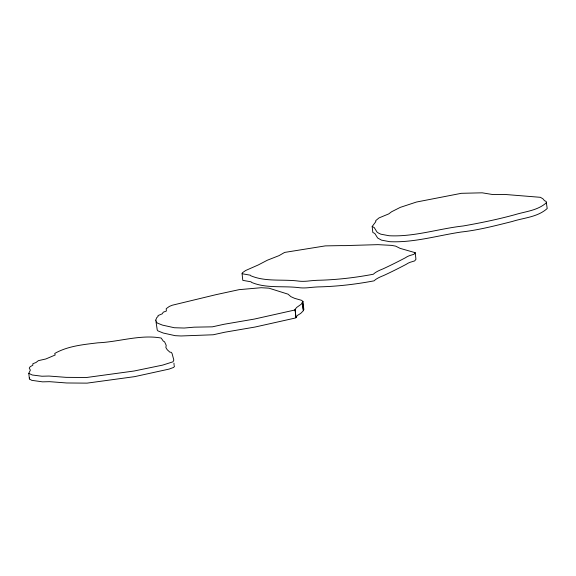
<?xml version="1.0" encoding="UTF-8"?>
<svg xmlns="http://www.w3.org/2000/svg" width="576" height="576" viewBox="0 0 576 576"><rect width="100%" height="100%" fill="white"/><g stroke="black" fill="none" stroke-linecap="round" stroke-linejoin="round"><path stroke-width="0.86" d="M29.678 377.899L29.398 378.972L31.752 380.333L42.523 381.852L49.594 381.672L66.694 382.975L87.077 383.134L134.618 376.646L169.063 369.101L173.614 367.43L174.456 366.415L174.11 365.429M242.086 273.737L242.366 272.786L245.621 270.518L258.3 264.938L267.386 260.201L279.072 255.614L284.616 252.425L325.332 245.887L341.338 245.606A36.583 7.978 -6.1 0 0 351.295 245.419L377.957 244.649L391.644 245.383L395.698 246.154L400.075 248.35L415.231 252.698L415.937 259.308L414.655 260.906L410.371 262.217A21.946 4.788 -6.1 0 0 406.469 264.197C398.916 268.171 391.356 271.973 383.587 275.558A51.106 11.146 -6.1 0 0 375.278 279.785L374.069 280.836C355.622 284.335 336.989 286.488 318.211 286.906A33.48 7.301 -6.1 0 0 313.301 287.23L312.473 287.294A33.48 7.301 -6.1 0 0 308.318 287.719A13.349 2.916 -6.1 0 1 299.39 287.712C283.586 285.624 266.436 288.713 251.496 282.37L251.086 281.815L242.791 280.354L242.086 273.737L250.38 275.206L250.79 275.76C265.73 282.096 282.881 279.014 298.685 281.102A13.349 2.916 -6.1 0 0 307.613 281.11A33.48 7.301 -6.1 0 1 311.76 280.685L312.588 280.613A33.48 7.301 -6.1 0 1 317.506 280.289C336.283 279.878 354.917 277.726 373.356 274.226L374.573 273.168A51.106 11.146 -6.1 0 1 382.882 268.942C390.65 265.356 398.203 261.562 405.756 257.587A21.946 4.788 -6.1 0 1 409.666 255.607L413.95 254.29L415.231 252.698M28.8 373.349L30.362 370.116L29.246 368.1L30.154 366.725L32.803 365.256L32.882 363.694L35.928 362.549L38.39 360.648L45.814 358.978L55.174 355.01L54.727 353.455C67.824 346.018 83.246 344.592 97.927 342.814C118.8 341.964 140.479 334.253 161.194 338.054L163.26 341.064L164.578 341.842L166.205 345.348L165.866 347.515L167.242 349.747L169.841 352.145L171.274 352.325L172.08 353.534L173.822 360.072L173.009 361.807L162.641 365.112L134.021 371.023L86.479 377.51L66.096 377.352L48.996 376.049L41.926 376.229L32.191 374.983L28.8 373.349L29.398 378.972M155.772 320.148L156.665 317.765L158.069 316.397L158.033 315.569L162.187 313.848L163.282 312.185L166.378 311.04L166.219 308.686L169.351 306.41L172.318 305.215L215.964 294.674L239.105 289.656L261.216 287.712L268.956 288.173L288.05 294.17L290.902 296.654L294.638 298.346L301.522 300.305L302.969 301.442L303.818 309.377L303.134 310.176L303.466 310.615L300.715 313.394L297.49 315.403L295.409 318.01L255.038 327.038L224.87 332.208L213.214 334.771L181.051 335.974L175.169 335.671L163.274 333.043L157.903 330.869L157.234 329.976L155.772 320.148L157.054 322.934L162.432 325.109L174.319 327.737L184.198 328.039L194.17 327.168L212.364 326.837L224.028 324.274L254.196 319.104L294.559 310.075L296.647 307.469L301.349 304.142L302.969 301.442M372.175 226.483L375.883 221.573L375.545 221.054L376.092 220.327L379.001 217.922L388.778 213.883L391.572 211.766L400.313 207.36L416.455 202.039L461.362 193.313L482.184 192.816L492.358 194.486L504.59 194.422L540.389 197.316L542.93 198.806L544.5 200.693L546.17 201.427L547.2 208.541C537.415 217.231 524.11 217.678 512.258 221.479C495.569 225.648 478.512 230.126 461.29 232.006C437.566 235.562 413.813 242.813 389.707 241.682L381.478 240.134L377.633 237.982L374.854 233.518L372.816 232.438L372.175 226.483L374.22 227.563L376.999 232.034L378.497 233.071L380.837 234.187L389.074 235.735C414.043 237.06 438.509 228.708 463.169 225.979C480.65 222.919 498.11 219.319 515.131 214.639C525.881 211.363 537.797 210.557 546.566 202.586M303.509 308.83L303.818 309.377M302.616 302.681L303.466 310.615M302.285 302.242L302.472 304.006M302.659 305.77L303.041 309.29M295.164 309.83L296.014 317.765M295.078 309.722L295.927 317.657M173.945 363.197L174.053 364.68"/></g></svg>
